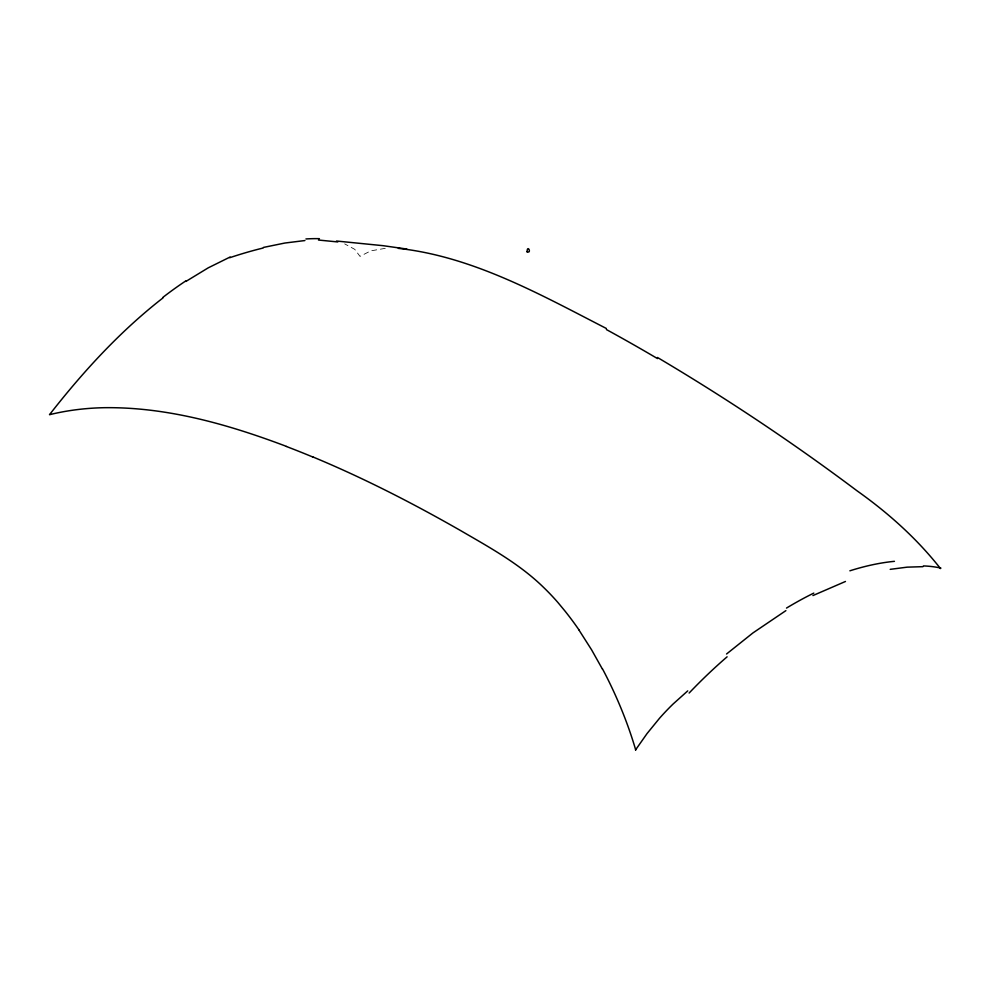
<?xml version="1.0" encoding="UTF-8"?>
<svg xmlns="http://www.w3.org/2000/svg" width="990" height="990" viewBox="0 0 990 990"><rect width="100%" height="100%" fill="white"/><g stroke="black" fill="none" stroke-linecap="round" stroke-linejoin="round"><path stroke-width="0.74" stroke-dasharray="4.95 3.71" d="M385.246 248.342L370.767 250.866L359.989 256.361L354.779 249.356L344.693 243.887"/><path stroke-width="1.49" d="M635.518 749.962L647.039 733.578L659.575 718.196A96.154 35.714 -49.6 0 1 673.151 703.964L687.741 690.884M726.549 653.994L752.932 632.932L785.874 610.644M163.09 297.829C120.038 331.291 82.962 371.807 49.5 414.699A640.047 369.505 60 0 1 104.16 407.694C166.889 406.841 228.245 424.413 286.444 446.391M185.885 281.445L208.246 267.832L230.101 257.029M812.938 595.559L845.46 581.476M263.451 247.426L284.823 243.045L304.908 240.545M890.208 569.349L907.137 567.159L922.952 566.664M318.483 240.038L337.813 241.944M398.302 248.366C473.034 256.546 540.577 294.686 606.35 328.47M336.452 241.016L383.056 245.681L406.841 249.047M313.026 456.996C363.751 478.096 412.719 503.217 460.4 530.467C489.629 547.458 519.775 563.941 544.054 587.862A159.65 92.243 60 0 1 557.927 602.514L564.758 610.768A194.065 112.031 60 0 1 578.903 629.788M657.471 357.477C726.301 398.265 792.99 442.728 856.981 490.768C888.166 512.857 916.827 538.486 940.5 568.582M578.853 629.838L591.587 649.811L602.341 668.968M689.127 693.037A257.907 115.397 -50 0 1 727.106 656.816M602.514 668.894A267.671 154.663 60 0 1 635.716 749.975M923.41 565.921A370.458 157.707 -50.5 0 1 940.859 568.05M849.878 570.809A428.893 187.605 -51.8 0 1 894.44 561.33M786.505 608.07A292.322 118.788 -48.6 0 1 813.817 593.097M606.387 329.546A1874.379 1074.261 59.4 0 1 657.471 358.578M305.922 238.961A498.997 194.102 -48.7 0 1 319.411 238.677M229.767 257.697A676.937 262.548 -48.4 0 1 263.117 248.02M163.028 297.26A167.36 60.749 -43.3 0 1 185.996 280.789M286.457 446.515A1332.948 769.676 60 0 1 313.038 457.108M527.076 251.831C532.137 253.725 527.274 243.75 527.076 251.831"/></g></svg>
